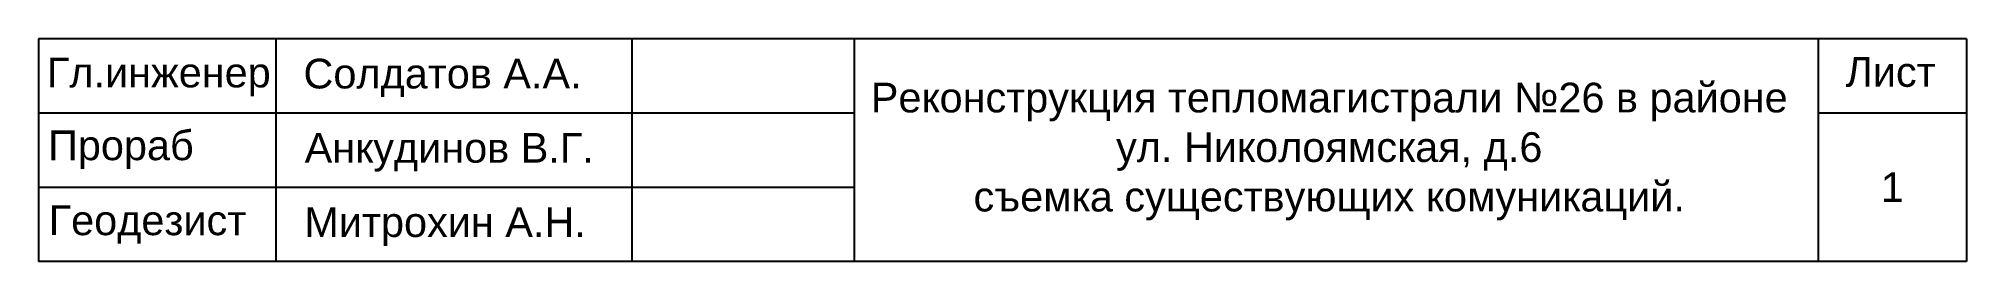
# Model space of a CAD drawing. Header units: metres. Extents: x 565 to 695, y 163 to 178.
import ezdxf
from ezdxf.enums import TextEntityAlignment as Align

# ---------------------------------------------------------------- set-up
doc = ezdxf.new("R2010")
doc.units = ezdxf.units.M
doc.layers.add('Формат', color=7, linetype='Continuous')
doc.styles.add('OTI', font='arial.ttf')

msp = doc.modelspace()

# ---------------------------------------------------------------- linework, layer by layer
at = {"layer": 'Формат'}
for p, q in [((695.36, 178.19), (565.36, 178.19)), ((565.36, 178.19), (565.36, 163.19)), ((581.36, 178.19), (581.36, 163.19)), ((605.36, 178.19), (605.36, 163.19)), ((620.36, 178.19), (620.36, 163.19)), ((685.36, 178.19), (685.36, 163.19)), ((695.36, 178.19), (695.36, 163.19)), ((565.36, 173.19), (620.36, 173.19)), ((685.36, 173.19), (695.36, 173.19)), ((565.36, 168.19), (620.36, 168.19)), ((695.36, 163.19), (565.36, 163.19))]:
    msp.add_line(p, q, dxfattribs=at)

# ---------------------------------------------------------------- texts
at = {"layer": 'Формат', "linetype": 'Continuous', "style": 'OTI'}
for s, p in [('Гл.инженер', (565.92, 174.91)), ('Прораб', (566, 170.01)), ('Геодезист', (566.04, 164.96))]:
    msp.add_text(s, height=2, dxfattribs=at).set_placement(p)
for s, p in [('Солдатов А.А.', (583.22, 174.84)), ('Лист', (687.21, 174.95)), ('Анкудинов В.Г.', (583.3, 169.84)), ('Митрохин А.Н.', (583.28, 164.84))]:
    msp.add_text(s, height=2, rotation=360, dxfattribs=at).set_placement(p)
msp.add_text('1', height=2, rotation=360, dxfattribs=at).set_placement((690.36, 168.19), align=Align.MIDDLE)
at = {"layer": 'Формат', "linetype": 'Continuous', "insert": (652.39, 170.59), "char_height": 2, "width": 62.7331, "attachment_point": 5, "style": 'OTI'}
msp.add_mtext('Реконструкция тепломагистрали №26 в районе ул. Николоямская, д.6\\Pсъемка существующих комуникаций.', dxfattribs=at)

doc.saveas('drawing.dxf')
